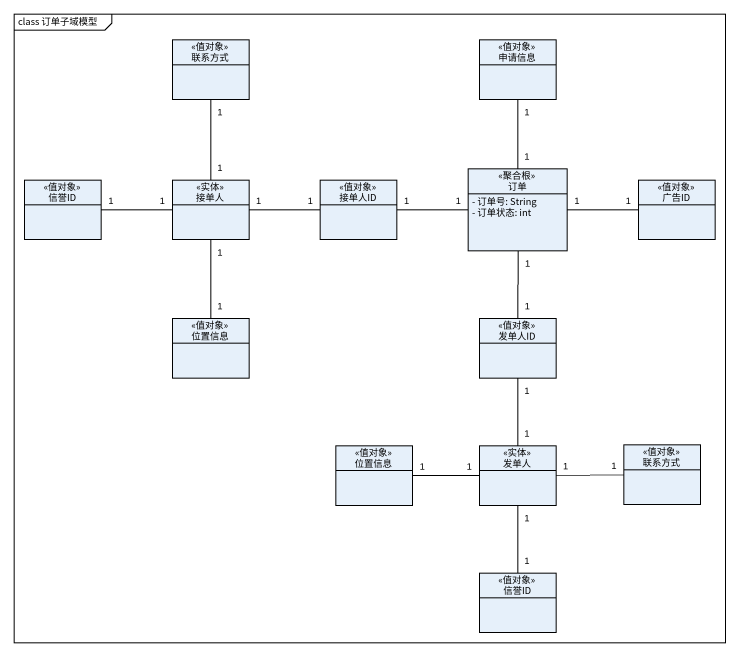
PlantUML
@startuml
mainframe class 订单子域模型
hide circle
hide empty members
skinparam classAttributeIconSize 0
class 联系方式 <<值对象>>
class 申请信息 <<值对象>>
class 信誉ID <<值对象>>
class 接单人 <<实体>>
class 接单人ID <<值对象>>
class 订单 <<聚合根>> {
  - 订单号: String
  - 订单状态: int
}
class 广告ID <<值对象>>
class 位置信息 <<值对象>>
class 发单人ID <<值对象>>
class "位置信息" as 位置信息_2 <<值对象>>
class 发单人 <<实体>>
class "联系方式" as 联系方式_2 <<值对象>>
class "信誉ID" as 信誉ID_2 <<值对象>>
接单人 "1" -up- "1" 联系方式
接单人 "1" -left- "1" 信誉ID
接单人 "1" -right- "1" 接单人ID
接单人 "1" -- "1" 位置信息
订单 "1" -up- "1" 申请信息
订单 "1" -left- "1" 接单人ID
订单 "1" -right- "1" 广告ID
订单 "1" -- "1" 发单人ID
发单人 "1" -up- "1" 发单人ID
发单人 "1" -left- "1" 位置信息_2
发单人 "1" -right- "1" 联系方式_2
发单人 "1" -- "1" 信誉ID_2
@enduml
